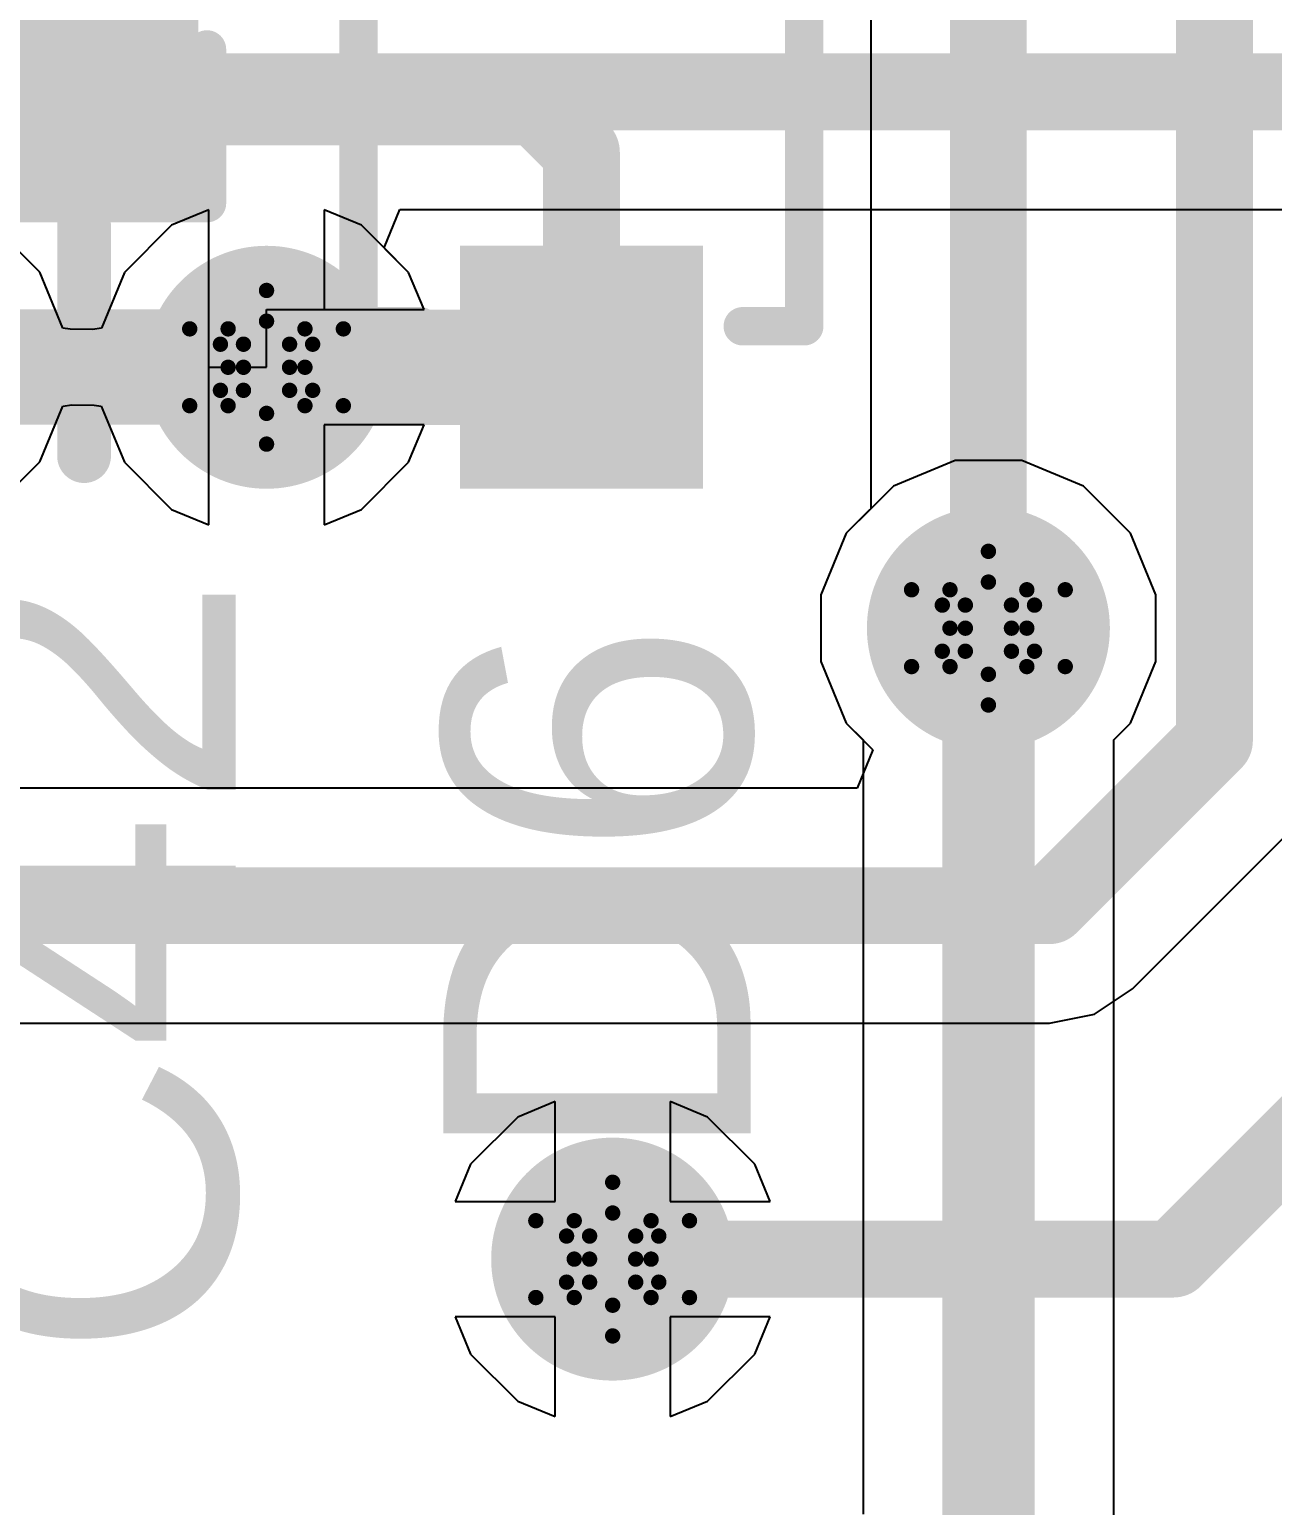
# Model space of a CAD drawing. Header units: inches. Extents: x -18 to 237, y -41 to 211.
# Drawn here: x 20.171 to 24.28, y 39.343 to 44.222 of the extents above; entities that cross this region are included whole.
import ezdxf

# ---------------------------------------------------------------- set-up
doc = ezdxf.new("R2010")
doc.units = ezdxf.units.IN
for name, color, linetype in [('Bottom Layer', 5, 'Continuous'), ('Bottom Solder', 6, 'Continuous'), ('Drill Drawing', 1, 'Continuous'), ('Top Layer', 1, 'Continuous'), ('Top Overlay', 2, 'Continuous'), ('Top Paste', 8, 'Continuous'), ('Top Solder', 216, 'Continuous'), ('Via Holes', 16, 'Continuous')]:
    doc.layers.add(name, color=color, linetype=linetype)
doc.styles.add('Arial', font='', dxfattribs={"height": 0.2})
doc.styles.get('Arial').set_extended_font_data('Arial')

# ---------------------------------------------------------------- blocks, each defined once
blk = doc.blocks.new('SOD323F_115')
at = {"layer": 'Top Layer'}
for points in [[(-1.34999984, 0.2999994), (-0.75000104, 0.2999994), (-0.75000104, -0.2999994), (-1.34999984, -0.2999994)], [(0.75000104, 0.2999994), (1.34999984, 0.2999994), (1.34999984, -0.2999994), (0.75000104, -0.2999994)]]:
    blk.add_hatch(color=1, dxfattribs=at).paths.add_polyline_path(points)
at = {"layer": 'Top Overlay'}
for points in [[(0.99026472, 0.38452552), (2.11002372, 0.38452552), (2.11002372, 0.7909255199999999), (0.99026472, 0.7909255199999999)], [(1.42228824, -0.4064), (2.10808824, -0.4064), (2.10808824, 0.4571999999999999), (1.42228824, 0.4571999999999999)], [(0.99026472, -0.7838744799999999), (2.11002372, -0.7838744799999999), (2.11002372, -0.3774744799999999), (0.99026472, -0.3774744799999999)]]:
    blk.add_hatch(color=2, dxfattribs=at).paths.add_polyline_path(points)
at = {"layer": 'Top Paste'}
for points in [[(-1.34999984, 0.2999994), (-0.75000104, 0.2999994), (-0.75000104, -0.2999994), (-1.34999984, -0.2999994)], [(0.75000104, 0.2999994), (1.34999984, 0.2999994), (1.34999984, -0.2999994), (0.75000104, -0.2999994)]]:
    blk.add_hatch(color=8, dxfattribs=at).paths.add_polyline_path(points)
at = {"layer": 'Top Solder'}
for points in [[(-1.45159984, 0.4015993999999999), (-0.64840104, 0.4015993999999999), (-0.64840104, -0.4015993999999999), (-1.45159984, -0.4015993999999999)], [(0.64840104, 0.4015993999999999), (1.45159984, 0.4015993999999999), (1.45159984, -0.4015993999999999), (0.64840104, -0.4015993999999999)]]:
    blk.add_hatch(color=216, dxfattribs=at).paths.add_polyline_path(points)
at = {"layer": 'Top Overlay'}
for points in [[(-0.9143999999999999, 0.7366, 0.127, 0.127, 0), (0.9884409999999999, 0.7366, 0.127, 0.127, 0)], [(-0.9143999999999999, 0.7366, 0.127, 0.127, 0), (-0.9143999999999999, 0.5334, 0.127, 0.127, 0)], [(-0.9143999999999999, -0.5334, 0.127, 0.127, 0), (-0.9143999999999999, -0.7366, 0.127, 0.127, 0)], [(-0.9143999999999999, -0.7366, 0.127, 0.127, 0), (0.9884409999999999, -0.7366, 0.127, 0.127, 0)]]:
    blk.add_lwpolyline(points, format="xyseb", dxfattribs=at)
for points in [[(-0.9461499999999999, 0.7366, 0.0635, 0.0635, 1), (-0.88265, 0.7366, 0.0635, 0.0635, 1)], [(-0.9461499999999999, 0.7366, 0.0635, 0.0635, 1), (-0.88265, 0.7366, 0.0635, 0.0635, 1)], [(0.9566909999999998, 0.7366, 0.0635, 0.0635, 1), (1.020191, 0.7366, 0.0635, 0.0635, 1)], [(-0.9461499999999999, 0.5334, 0.0635, 0.0635, 1), (-0.88265, 0.5334, 0.0635, 0.0635, 1)], [(-0.9461499999999999, -0.5334, 0.0635, 0.0635, 1), (-0.88265, -0.5334, 0.0635, 0.0635, 1)], [(-0.9461499999999999, -0.7366, 0.0635, 0.0635, 1), (-0.88265, -0.7366, 0.0635, 0.0635, 1)], [(-0.9461499999999999, -0.7366, 0.0635, 0.0635, 1), (-0.88265, -0.7366, 0.0635, 0.0635, 1)], [(0.9566909999999998, -0.7366, 0.0635, 0.0635, 1), (1.020191, -0.7366, 0.0635, 0.0635, 1)]]:
    blk.add_lwpolyline(points, format="xyseb", close=True, dxfattribs=at)
blk = doc.blocks.new('C___0402_122')
at = {"layer": 'Top Layer'}
for points in [[(-0.6985, -0.3175), (-0.6985, 0.3174999999999999), (-0.2413000000000001, 0.3175), (-0.2412999999999999, -0.3174999999999999)], [(0.2413000000000001, -0.3175), (0.2412999999999999, 0.3174999999999999), (0.6985, 0.3175), (0.6985, -0.3174999999999999)]]:
    blk.add_hatch(color=1, dxfattribs=at).paths.add_polyline_path(points)
at = {"layer": 'Top Paste'}
for points in [[(-0.6985, -0.3175), (-0.6985, 0.3174999999999999), (-0.2413000000000001, 0.3175), (-0.2412999999999999, -0.3174999999999999)], [(0.2413000000000001, -0.3175), (0.2412999999999999, 0.3174999999999999), (0.6985, 0.3175), (0.6985, -0.3174999999999999)]]:
    blk.add_hatch(color=8, dxfattribs=at).paths.add_polyline_path(points)
at = {"layer": 'Top Solder'}
for points in [[(-0.7584998799999999, -0.3774998800000001), (-0.7584998799999999, 0.3774998799999999), (-0.1813001200000001, 0.3774998800000001), (-0.1813001199999999, -0.3774998799999999)], [(0.1813001200000001, -0.3774998800000001), (0.1813001199999999, 0.3774998799999999), (0.7584998799999999, 0.3774998800000001), (0.7584998799999999, -0.3774998799999999)]]:
    blk.add_hatch(color=216, dxfattribs=at).paths.add_polyline_path(points)
at = {"layer": 'Top Overlay'}
for points in [[(-0.2794, 0.4064, 0.127, 0.127, 0), (-0.7874, 0.4064, 0.127, 0.127, 0)], [(-0.7874, -0.4064, 0.127, 0.127, 0), (-0.7874, 0.4064, 0.127, 0.127, 0)], [(0.7874, 0.4064, 0.127, 0.127, 0), (0.2794, 0.4064, 0.127, 0.127, 0)], [(0.7874, -0.4064, 0.127, 0.127, 0), (0.7874, 0.4064, 0.127, 0.127, 0)], [(-0.2794, -0.4064, 0.127, 0.127, 0), (-0.7874, -0.4064, 0.127, 0.127, 0)], [(0.7874, -0.4064, 0.127, 0.127, 0), (0.2794, -0.4064, 0.127, 0.127, 0)]]:
    blk.add_lwpolyline(points, format="xyseb", dxfattribs=at)
for points in [[(-0.8191499999999999, 0.4064, 0.0635, 0.0635, 1), (-0.7556499999999999, 0.4064, 0.0635, 0.0635, 1)], [(-0.8191499999999999, 0.4064, 0.0635, 0.0635, 1), (-0.7556499999999999, 0.4064, 0.0635, 0.0635, 1)], [(-0.31115, 0.4064, 0.0635, 0.0635, 1), (-0.24765, 0.4064, 0.0635, 0.0635, 1)], [(0.24765, 0.4064, 0.0635, 0.0635, 1), (0.31115, 0.4064, 0.0635, 0.0635, 1)], [(0.7556499999999999, 0.4064, 0.0635, 0.0635, 1), (0.8191499999999999, 0.4064, 0.0635, 0.0635, 1)], [(0.7556499999999999, 0.4064, 0.0635, 0.0635, 1), (0.8191499999999999, 0.4064, 0.0635, 0.0635, 1)], [(-0.8191499999999999, -0.4064, 0.0635, 0.0635, 1), (-0.7556499999999999, -0.4064, 0.0635, 0.0635, 1)], [(-0.8191499999999999, -0.4064, 0.0635, 0.0635, 1), (-0.7556499999999999, -0.4064, 0.0635, 0.0635, 1)], [(-0.31115, -0.4064, 0.0635, 0.0635, 1), (-0.24765, -0.4064, 0.0635, 0.0635, 1)], [(0.24765, -0.4064, 0.0635, 0.0635, 1), (0.31115, -0.4064, 0.0635, 0.0635, 1)], [(0.7556499999999999, -0.4064, 0.0635, 0.0635, 1), (0.8191499999999999, -0.4064, 0.0635, 0.0635, 1)], [(0.7556499999999999, -0.4064, 0.0635, 0.0635, 1), (0.8191499999999999, -0.4064, 0.0635, 0.0635, 1)]]:
    blk.add_lwpolyline(points, format="xyseb", close=True, dxfattribs=at)

msp = doc.modelspace()

# ---------------------------------------------------------------- hatches: boundary and pattern name
at = {"layer": 'Bottom Layer'}
h = msp.add_hatch(color=5, dxfattribs=at)
edge = h.paths.add_edge_path()
edge.add_arc((20.95500508, 43.10568468), 0.2999994, 0, 360)
h = msp.add_hatch(color=5, dxfattribs=at)
edge = h.paths.add_edge_path()
edge.add_arc((23.34130206, 42.24319973999999), 0.2999994, 0, 360)
h = msp.add_hatch(color=5, dxfattribs=at)
edge = h.paths.add_edge_path()
edge.add_arc((22.0991811, 40.1574), 0.2999994, 0, 360)
at = {"layer": 'Bottom Solder'}
h = msp.add_hatch(color=6, dxfattribs=at)
edge = h.paths.add_edge_path()
edge.add_arc((20.95500508, 43.10568468), 0.4015993999999999, 0, 360)
h = msp.add_hatch(color=6, dxfattribs=at)
edge = h.paths.add_edge_path()
edge.add_arc((23.34130206, 42.24319973999999), 0.4015993999999999, 0, 360)
h = msp.add_hatch(color=6, dxfattribs=at)
edge = h.paths.add_edge_path()
edge.add_arc((22.0991811, 40.1574), 0.4015993999999999, 0, 360)
at = {"layer": 'Top Layer'}
h = msp.add_hatch(color=1, dxfattribs=at)
edge = h.paths.add_edge_path()
edge.add_arc((20.95500508, 43.10568468), 0.2999994, 0, 360)
h = msp.add_hatch(color=1, dxfattribs=at)
edge = h.paths.add_edge_path()
edge.add_arc((23.34130206, 42.24319973999999), 0.2999994, 0, 360)
h = msp.add_hatch(color=1, dxfattribs=at)
edge = h.paths.add_edge_path()
edge.add_arc((22.0991811, 40.1574), 0.2999994, 0, 360)
at = {"layer": 'Top Solder'}
h = msp.add_hatch(color=216, dxfattribs=at)
edge = h.paths.add_edge_path()
edge.add_arc((20.95500508, 43.10568468), 0.4015993999999999, 0, 360)
h = msp.add_hatch(color=216, dxfattribs=at)
edge = h.paths.add_edge_path()
edge.add_arc((23.34130206, 42.24319973999999), 0.4015993999999999, 0, 360)
h = msp.add_hatch(color=216, dxfattribs=at)
edge = h.paths.add_edge_path()
edge.add_arc((22.0991811, 40.1574), 0.4015993999999999, 0, 360)
at = {"layer": 'Via Holes'}
h = msp.add_hatch(color=7, dxfattribs=at)
edge = h.paths.add_edge_path()
edge.add_arc((20.95500508, 43.10568468), 0.1499997, 0, 360)
h = msp.add_hatch(color=7, dxfattribs=at)
edge = h.paths.add_edge_path()
edge.add_arc((23.34130206, 42.24319973999999), 0.1499997, 0, 360)
h = msp.add_hatch(color=7, dxfattribs=at)
edge = h.paths.add_edge_path()
edge.add_arc((22.0991811, 40.1574), 0.1499997, 0, 360)

# ---------------------------------------------------------------- linework, layer by layer
at = {"layer": 'Bottom Layer'}
for p, q in [((21.34339902, 43.5007639), (21.39600496, 43.6277639)), ((21.39600496, 43.6277639), (24.37746458, 43.6277639)), ((21.42466378, 43.41949913999999), (21.34339902, 43.5007639)), ((21.47574318, 43.29618468), (21.42466378, 43.41949913999999)), ((20.95500508, 43.10568468), (20.95500508, 43.29618468)), ((20.95500508, 43.29618468), (21.47574318, 43.29618468)), ((20.76450508, 42.58494657999999), (20.76450508, 43.10568468)), ((20.76450508, 43.10568468), (20.95500508, 43.10568468)), ((20.20546378, 42.79298528), (20.28167394, 42.97697272)), ((20.28167394, 42.97697272), (20.31117858, 42.9815498)), ((20.31117858, 42.9815498), (20.38499098, 42.98088178)), ((20.38499098, 42.98088178), (20.40867394, 42.97697272)), ((20.40867394, 42.97697272), (20.48534638, 42.79187022)), ((21.47574318, 42.91518468), (21.14550508, 42.91518468)), ((21.14550508, 42.91518468), (21.14550508, 42.58494657999999)), ((21.42466378, 42.79187022), (21.47574318, 42.91518468)), ((20.04961954, 42.63714104), (20.20546378, 42.79298528)), ((20.48534638, 42.79187022), (20.64119062, 42.63602597999999)), ((21.26881954, 42.63602597999999), (21.42466378, 42.79187022)), ((23.23110416, 42.79719914), (23.0274876, 42.71285844)), ((23.45149996, 42.79719914), (23.23110416, 42.79719914)), ((23.65511652, 42.71285844), (23.45149996, 42.79719914)), ((23.0274876, 42.71285844), (22.87164336, 42.5570142)), ((23.81096076, 42.5570142), (23.65511652, 42.71285844)), ((20.64119062, 42.63602597999999), (20.76450508, 42.58494657999999)), ((21.14550508, 42.58494657999999), (21.26881954, 42.63602597999999)), ((22.87164336, 42.5570142), (22.78730266, 42.35339764)), ((23.89530146, 42.35339764), (23.81096076, 42.5570142)), ((22.78730266, 42.35339764), (22.78730266, 42.13300184)), ((23.89530146, 42.13300184), (23.89530146, 42.35339764)), ((22.78730266, 42.13300184), (22.87164336, 41.92938528)), ((23.81096076, 41.92938528), (23.89530146, 42.13300184)), ((22.87164336, 41.92938528), (22.92693916, 41.87408947999999)), ((23.75566496, 41.87408947999999), (23.81096076, 41.92938528)), ((22.92693916, 41.87408947999999), (22.92693916, 39.31473214)), ((23.75566496, 39.14309672), (23.75566496, 41.87408947999999)), ((21.9086811, 40.6781381), (21.78536664, 40.6270587)), ((21.9086811, 40.3479), (21.9086811, 40.6781381)), ((22.41299556, 40.6270587), (22.2896811, 40.6781381)), ((22.2896811, 40.6781381), (22.2896811, 40.3479)), ((21.78536664, 40.6270587), (21.6295224, 40.47121446)), ((22.5688398, 40.47121446), (22.41299556, 40.6270587)), ((21.6295224, 40.47121446), (21.578443, 40.3479)), ((22.6199192, 40.3479), (22.5688398, 40.47121446)), ((21.578443, 40.3479), (21.9086811, 40.3479)), ((22.2896811, 40.3479), (22.6199192, 40.3479)), ((21.9086811, 39.9669), (21.578443, 39.9669)), ((21.578443, 39.9669), (21.6295224, 39.84358553999999)), ((21.9086811, 39.6366619), (21.9086811, 39.9669)), ((22.6199192, 39.9669), (22.2896811, 39.9669)), ((22.2896811, 39.9669), (22.2896811, 39.6366619)), ((22.5688398, 39.84358553999999), (22.6199192, 39.9669)), ((21.6295224, 39.84358553999999), (21.78536664, 39.6877413)), ((22.41299556, 39.6877413), (22.5688398, 39.84358553999999)), ((21.78536664, 39.6877413), (21.9086811, 39.6366619)), ((22.2896811, 39.6366619), (22.41299556, 39.6877413))]:
    msp.add_line(p, q, dxfattribs=at)
for points in [[(13.15333412, 44.01622896, 0.254, 0.254, 0), (24.53837104, 44.01622896, 0.254, 0.254, 0)], [(23.34130206, 39.14309672, 0.3048, 0.3048, 0), (23.34130206, 42.24319973999999, 0.3048, 0.3048, 0)]]:
    msp.add_lwpolyline(points, format="xyseb", dxfattribs=at)
msp.add_lwpolyline([(23.26510206, 42.24319973999999, 0.1524, 0.1524, 1), (23.41750206, 42.24319973999999, 0.1524, 0.1524, 1)], format="xyseb", close=True, dxfattribs=at)
at = {"layer": 'Drill Drawing'}
for points in [[(20.82800508, 43.23268468, 0.0508, 0.0508, 0), (20.95500508, 43.35968468, 0.0508, 0.0508, 0)], [(20.95500508, 43.35968468, 0.0508, 0.0508, 0), (21.08200508, 43.23268468, 0.0508, 0.0508, 0)], [(20.87880508, 43.18188468, 0.0508, 0.0508, 0), (20.95500508, 43.25808468, 0.0508, 0.0508, 0)], [(20.95500508, 43.25808468, 0.0508, 0.0508, 0), (21.03120508, 43.18188468, 0.0508, 0.0508, 0)], [(20.70100508, 43.23268468, 0.0508, 0.0508, 0), (20.82800508, 43.10568468, 0.0508, 0.0508, 0)], [(20.70100508, 43.23268468, 0.0508, 0.0508, 0), (20.82800508, 43.23268468, 0.0508, 0.0508, 0)], [(21.08200508, 43.23268468, 0.0508, 0.0508, 0), (21.20900508, 43.23268468, 0.0508, 0.0508, 0)], [(21.08200508, 43.10568468, 0.0508, 0.0508, 0), (21.20900508, 43.23268468, 0.0508, 0.0508, 0)], [(20.80260508, 43.18188468, 0.0508, 0.0508, 0), (20.87880508, 43.10568468, 0.0508, 0.0508, 0)], [(20.80260508, 43.18188468, 0.0508, 0.0508, 0), (20.87880508, 43.18188468, 0.0508, 0.0508, 0)], [(21.03120508, 43.18188468, 0.0508, 0.0508, 0), (21.10740508, 43.18188468, 0.0508, 0.0508, 0)], [(21.03120508, 43.10568468, 0.0508, 0.0508, 0), (21.10740508, 43.18188468, 0.0508, 0.0508, 0)], [(20.70100508, 42.97868467999999, 0.0508, 0.0508, 0), (20.82800508, 43.10568468, 0.0508, 0.0508, 0)], [(20.80260508, 43.02948468, 0.0508, 0.0508, 0), (20.87880508, 43.10568468, 0.0508, 0.0508, 0)], [(21.03120508, 43.10568468, 0.0508, 0.0508, 0), (21.10740508, 43.02948468, 0.0508, 0.0508, 0)], [(21.08200508, 43.10568468, 0.0508, 0.0508, 0), (21.20900508, 42.97868467999999, 0.0508, 0.0508, 0)], [(20.80260508, 43.02948468, 0.0508, 0.0508, 0), (20.87880508, 43.02948468, 0.0508, 0.0508, 0)], [(20.87880508, 43.02948468, 0.0508, 0.0508, 0), (20.95500508, 42.95328468, 0.0508, 0.0508, 0)], [(20.95500508, 42.95328468, 0.0508, 0.0508, 0), (21.03120508, 43.02948468, 0.0508, 0.0508, 0)], [(21.03120508, 43.02948468, 0.0508, 0.0508, 0), (21.10740508, 43.02948468, 0.0508, 0.0508, 0)], [(20.70100508, 42.97868467999999, 0.0508, 0.0508, 0), (20.82800508, 42.97868467999999, 0.0508, 0.0508, 0)], [(20.82800508, 42.97868467999999, 0.0508, 0.0508, 0), (20.95500508, 42.85168468, 0.0508, 0.0508, 0)], [(20.95500508, 42.85168468, 0.0508, 0.0508, 0), (21.08200508, 42.97868467999999, 0.0508, 0.0508, 0)], [(21.08200508, 42.97868467999999, 0.0508, 0.0508, 0), (21.20900508, 42.97868467999999, 0.0508, 0.0508, 0)], [(23.21430206, 42.37019974, 0.0508, 0.0508, 0), (23.34130206, 42.49719974, 0.0508, 0.0508, 0)], [(23.34130206, 42.49719974, 0.0508, 0.0508, 0), (23.46830206, 42.37019974, 0.0508, 0.0508, 0)], [(23.26510206, 42.31939974, 0.0508, 0.0508, 0), (23.34130206, 42.39559973999999, 0.0508, 0.0508, 0)], [(23.34130206, 42.39559973999999, 0.0508, 0.0508, 0), (23.41750206, 42.31939974, 0.0508, 0.0508, 0)], [(23.08730206, 42.37019974, 0.0508, 0.0508, 0), (23.21430206, 42.24319973999999, 0.0508, 0.0508, 0)], [(23.08730206, 42.37019974, 0.0508, 0.0508, 0), (23.21430206, 42.37019974, 0.0508, 0.0508, 0)], [(23.46830206, 42.37019974, 0.0508, 0.0508, 0), (23.59530206, 42.37019974, 0.0508, 0.0508, 0)], [(23.46830206, 42.24319973999999, 0.0508, 0.0508, 0), (23.59530206, 42.37019974, 0.0508, 0.0508, 0)], [(23.18890206, 42.31939974, 0.0508, 0.0508, 0), (23.26510206, 42.24319973999999, 0.0508, 0.0508, 0)], [(23.18890206, 42.31939974, 0.0508, 0.0508, 0), (23.26510206, 42.31939974, 0.0508, 0.0508, 0)], [(23.41750206, 42.31939974, 0.0508, 0.0508, 0), (23.49370206, 42.31939974, 0.0508, 0.0508, 0)], [(23.41750206, 42.24319973999999, 0.0508, 0.0508, 0), (23.49370206, 42.31939974, 0.0508, 0.0508, 0)], [(23.08730206, 42.11619974, 0.0508, 0.0508, 0), (23.21430206, 42.24319973999999, 0.0508, 0.0508, 0)], [(23.18890206, 42.16699974, 0.0508, 0.0508, 0), (23.26510206, 42.24319973999999, 0.0508, 0.0508, 0)], [(23.41750206, 42.24319973999999, 0.0508, 0.0508, 0), (23.49370206, 42.16699974, 0.0508, 0.0508, 0)], [(23.46830206, 42.24319973999999, 0.0508, 0.0508, 0), (23.59530206, 42.11619974, 0.0508, 0.0508, 0)], [(23.18890206, 42.16699974, 0.0508, 0.0508, 0), (23.26510206, 42.16699974, 0.0508, 0.0508, 0)], [(23.26510206, 42.16699974, 0.0508, 0.0508, 0), (23.34130206, 42.09079973999999, 0.0508, 0.0508, 0)], [(23.34130206, 42.09079973999999, 0.0508, 0.0508, 0), (23.41750206, 42.16699974, 0.0508, 0.0508, 0)], [(23.41750206, 42.16699974, 0.0508, 0.0508, 0), (23.49370206, 42.16699974, 0.0508, 0.0508, 0)], [(23.08730206, 42.11619974, 0.0508, 0.0508, 0), (23.21430206, 42.11619974, 0.0508, 0.0508, 0)], [(23.21430206, 42.11619974, 0.0508, 0.0508, 0), (23.34130206, 41.98919974, 0.0508, 0.0508, 0)], [(23.34130206, 41.98919974, 0.0508, 0.0508, 0), (23.46830206, 42.11619974, 0.0508, 0.0508, 0)], [(23.46830206, 42.11619974, 0.0508, 0.0508, 0), (23.59530206, 42.11619974, 0.0508, 0.0508, 0)], [(21.9721811, 40.2844, 0.0508, 0.0508, 0), (22.0991811, 40.4114, 0.0508, 0.0508, 0)], [(22.0991811, 40.4114, 0.0508, 0.0508, 0), (22.2261811, 40.2844, 0.0508, 0.0508, 0)], [(21.8451811, 40.2844, 0.0508, 0.0508, 0), (21.9721811, 40.1574, 0.0508, 0.0508, 0)], [(21.8451811, 40.2844, 0.0508, 0.0508, 0), (21.9721811, 40.2844, 0.0508, 0.0508, 0)], [(22.0229811, 40.2336, 0.0508, 0.0508, 0), (22.0991811, 40.3098, 0.0508, 0.0508, 0)], [(22.0991811, 40.3098, 0.0508, 0.0508, 0), (22.1753811, 40.2336, 0.0508, 0.0508, 0)], [(22.2261811, 40.2844, 0.0508, 0.0508, 0), (22.3531811, 40.2844, 0.0508, 0.0508, 0)], [(22.2261811, 40.1574, 0.0508, 0.0508, 0), (22.3531811, 40.2844, 0.0508, 0.0508, 0)], [(21.9467811, 40.2336, 0.0508, 0.0508, 0), (22.0229811, 40.1574, 0.0508, 0.0508, 0)], [(21.9467811, 40.2336, 0.0508, 0.0508, 0), (22.0229811, 40.2336, 0.0508, 0.0508, 0)], [(22.1753811, 40.2336, 0.0508, 0.0508, 0), (22.2515811, 40.2336, 0.0508, 0.0508, 0)], [(22.1753811, 40.1574, 0.0508, 0.0508, 0), (22.2515811, 40.2336, 0.0508, 0.0508, 0)], [(21.8451811, 40.0304, 0.0508, 0.0508, 0), (21.9721811, 40.1574, 0.0508, 0.0508, 0)], [(21.9467811, 40.0812, 0.0508, 0.0508, 0), (22.0229811, 40.1574, 0.0508, 0.0508, 0)], [(22.1753811, 40.1574, 0.0508, 0.0508, 0), (22.2515811, 40.0812, 0.0508, 0.0508, 0)], [(22.2261811, 40.1574, 0.0508, 0.0508, 0), (22.3531811, 40.0304, 0.0508, 0.0508, 0)], [(21.9467811, 40.0812, 0.0508, 0.0508, 0), (22.0229811, 40.0812, 0.0508, 0.0508, 0)], [(22.0229811, 40.0812, 0.0508, 0.0508, 0), (22.0991811, 40.005, 0.0508, 0.0508, 0)], [(22.0991811, 40.005, 0.0508, 0.0508, 0), (22.1753811, 40.0812, 0.0508, 0.0508, 0)], [(22.1753811, 40.0812, 0.0508, 0.0508, 0), (22.2515811, 40.0812, 0.0508, 0.0508, 0)], [(21.8451811, 40.0304, 0.0508, 0.0508, 0), (21.9721811, 40.0304, 0.0508, 0.0508, 0)], [(21.9721811, 40.0304, 0.0508, 0.0508, 0), (22.0991811, 39.9034, 0.0508, 0.0508, 0)], [(22.0991811, 39.9034, 0.0508, 0.0508, 0), (22.2261811, 40.0304, 0.0508, 0.0508, 0)], [(22.2261811, 40.0304, 0.0508, 0.0508, 0), (22.3531811, 40.0304, 0.0508, 0.0508, 0)]]:
    msp.add_lwpolyline(points, format="xyseb", dxfattribs=at)
for points in [[(20.94230508, 43.35968468, 0.0254, 0.0254, 1), (20.96770508, 43.35968468, 0.0254, 0.0254, 1)], [(20.94230508, 43.35968468, 0.0254, 0.0254, 1), (20.96770508, 43.35968468, 0.0254, 0.0254, 1)], [(20.94230508, 43.25808468, 0.0254, 0.0254, 1), (20.96770508, 43.25808468, 0.0254, 0.0254, 1)], [(20.94230508, 43.25808468, 0.0254, 0.0254, 1), (20.96770508, 43.25808468, 0.0254, 0.0254, 1)], [(20.68830508, 43.23268468, 0.0254, 0.0254, 1), (20.71370508, 43.23268468, 0.0254, 0.0254, 1)], [(20.68830508, 43.23268468, 0.0254, 0.0254, 1), (20.71370508, 43.23268468, 0.0254, 0.0254, 1)], [(20.81530508, 43.23268468, 0.0254, 0.0254, 1), (20.84070508, 43.23268468, 0.0254, 0.0254, 1)], [(20.81530508, 43.23268468, 0.0254, 0.0254, 1), (20.84070508, 43.23268468, 0.0254, 0.0254, 1)], [(21.06930508, 43.23268468, 0.0254, 0.0254, 1), (21.09470508, 43.23268468, 0.0254, 0.0254, 1)], [(21.06930508, 43.23268468, 0.0254, 0.0254, 1), (21.09470508, 43.23268468, 0.0254, 0.0254, 1)], [(21.19630508, 43.23268468, 0.0254, 0.0254, 1), (21.22170508, 43.23268468, 0.0254, 0.0254, 1)], [(21.19630508, 43.23268468, 0.0254, 0.0254, 1), (21.22170508, 43.23268468, 0.0254, 0.0254, 1)], [(20.78990508, 43.18188468, 0.0254, 0.0254, 1), (20.81530508, 43.18188468, 0.0254, 0.0254, 1)], [(20.78990508, 43.18188468, 0.0254, 0.0254, 1), (20.81530508, 43.18188468, 0.0254, 0.0254, 1)], [(20.86610508, 43.18188468, 0.0254, 0.0254, 1), (20.89150508, 43.18188468, 0.0254, 0.0254, 1)], [(20.86610508, 43.18188468, 0.0254, 0.0254, 1), (20.89150508, 43.18188468, 0.0254, 0.0254, 1)], [(21.01850508, 43.18188468, 0.0254, 0.0254, 1), (21.04390508, 43.18188468, 0.0254, 0.0254, 1)], [(21.01850508, 43.18188468, 0.0254, 0.0254, 1), (21.04390508, 43.18188468, 0.0254, 0.0254, 1)], [(21.09470508, 43.18188468, 0.0254, 0.0254, 1), (21.12010508, 43.18188468, 0.0254, 0.0254, 1)], [(21.09470508, 43.18188468, 0.0254, 0.0254, 1), (21.12010508, 43.18188468, 0.0254, 0.0254, 1)], [(20.81530508, 43.10568468, 0.0254, 0.0254, 1), (20.84070508, 43.10568468, 0.0254, 0.0254, 1)], [(20.81530508, 43.10568468, 0.0254, 0.0254, 1), (20.84070508, 43.10568468, 0.0254, 0.0254, 1)], [(20.86610508, 43.10568468, 0.0254, 0.0254, 1), (20.89150508, 43.10568468, 0.0254, 0.0254, 1)], [(20.86610508, 43.10568468, 0.0254, 0.0254, 1), (20.89150508, 43.10568468, 0.0254, 0.0254, 1)], [(21.01850508, 43.10568468, 0.0254, 0.0254, 1), (21.04390508, 43.10568468, 0.0254, 0.0254, 1)], [(21.01850508, 43.10568468, 0.0254, 0.0254, 1), (21.04390508, 43.10568468, 0.0254, 0.0254, 1)], [(21.06930508, 43.10568468, 0.0254, 0.0254, 1), (21.09470508, 43.10568468, 0.0254, 0.0254, 1)], [(21.06930508, 43.10568468, 0.0254, 0.0254, 1), (21.09470508, 43.10568468, 0.0254, 0.0254, 1)], [(20.78990508, 43.02948468, 0.0254, 0.0254, 1), (20.81530508, 43.02948468, 0.0254, 0.0254, 1)], [(20.78990508, 43.02948468, 0.0254, 0.0254, 1), (20.81530508, 43.02948468, 0.0254, 0.0254, 1)], [(20.86610508, 43.02948468, 0.0254, 0.0254, 1), (20.89150508, 43.02948468, 0.0254, 0.0254, 1)], [(20.86610508, 43.02948468, 0.0254, 0.0254, 1), (20.89150508, 43.02948468, 0.0254, 0.0254, 1)], [(21.01850508, 43.02948468, 0.0254, 0.0254, 1), (21.04390508, 43.02948468, 0.0254, 0.0254, 1)], [(21.01850508, 43.02948468, 0.0254, 0.0254, 1), (21.04390508, 43.02948468, 0.0254, 0.0254, 1)], [(21.09470508, 43.02948468, 0.0254, 0.0254, 1), (21.12010508, 43.02948468, 0.0254, 0.0254, 1)], [(21.09470508, 43.02948468, 0.0254, 0.0254, 1), (21.12010508, 43.02948468, 0.0254, 0.0254, 1)], [(20.68830508, 42.97868467999999, 0.0254, 0.0254, 1), (20.71370508, 42.97868467999999, 0.0254, 0.0254, 1)], [(20.68830508, 42.97868467999999, 0.0254, 0.0254, 1), (20.71370508, 42.97868467999999, 0.0254, 0.0254, 1)], [(20.81530508, 42.97868467999999, 0.0254, 0.0254, 1), (20.84070508, 42.97868467999999, 0.0254, 0.0254, 1)], [(20.81530508, 42.97868467999999, 0.0254, 0.0254, 1), (20.84070508, 42.97868467999999, 0.0254, 0.0254, 1)], [(21.06930508, 42.97868467999999, 0.0254, 0.0254, 1), (21.09470508, 42.97868467999999, 0.0254, 0.0254, 1)], [(21.06930508, 42.97868467999999, 0.0254, 0.0254, 1), (21.09470508, 42.97868467999999, 0.0254, 0.0254, 1)], [(21.19630508, 42.97868467999999, 0.0254, 0.0254, 1), (21.22170508, 42.97868467999999, 0.0254, 0.0254, 1)], [(21.19630508, 42.97868467999999, 0.0254, 0.0254, 1), (21.22170508, 42.97868467999999, 0.0254, 0.0254, 1)], [(20.94230508, 42.95328468, 0.0254, 0.0254, 1), (20.96770508, 42.95328468, 0.0254, 0.0254, 1)], [(20.94230508, 42.95328468, 0.0254, 0.0254, 1), (20.96770508, 42.95328468, 0.0254, 0.0254, 1)], [(20.94230508, 42.85168468, 0.0254, 0.0254, 1), (20.96770508, 42.85168468, 0.0254, 0.0254, 1)], [(20.94230508, 42.85168468, 0.0254, 0.0254, 1), (20.96770508, 42.85168468, 0.0254, 0.0254, 1)], [(23.32860206, 42.49719974, 0.0254, 0.0254, 1), (23.35400206, 42.49719974, 0.0254, 0.0254, 1)], [(23.32860206, 42.49719974, 0.0254, 0.0254, 1), (23.35400206, 42.49719974, 0.0254, 0.0254, 1)], [(23.32860206, 42.39559973999999, 0.0254, 0.0254, 1), (23.35400206, 42.39559973999999, 0.0254, 0.0254, 1)], [(23.32860206, 42.39559973999999, 0.0254, 0.0254, 1), (23.35400206, 42.39559973999999, 0.0254, 0.0254, 1)], [(23.07460206, 42.37019974, 0.0254, 0.0254, 1), (23.10000206, 42.37019974, 0.0254, 0.0254, 1)], [(23.07460206, 42.37019974, 0.0254, 0.0254, 1), (23.10000206, 42.37019974, 0.0254, 0.0254, 1)], [(23.20160206, 42.37019974, 0.0254, 0.0254, 1), (23.22700206, 42.37019974, 0.0254, 0.0254, 1)], [(23.20160206, 42.37019974, 0.0254, 0.0254, 1), (23.22700206, 42.37019974, 0.0254, 0.0254, 1)], [(23.45560206, 42.37019974, 0.0254, 0.0254, 1), (23.48100206, 42.37019974, 0.0254, 0.0254, 1)], [(23.45560206, 42.37019974, 0.0254, 0.0254, 1), (23.48100206, 42.37019974, 0.0254, 0.0254, 1)], [(23.58260206, 42.37019974, 0.0254, 0.0254, 1), (23.60800206, 42.37019974, 0.0254, 0.0254, 1)], [(23.58260206, 42.37019974, 0.0254, 0.0254, 1), (23.60800206, 42.37019974, 0.0254, 0.0254, 1)], [(23.17620206, 42.31939974, 0.0254, 0.0254, 1), (23.20160206, 42.31939974, 0.0254, 0.0254, 1)], [(23.17620206, 42.31939974, 0.0254, 0.0254, 1), (23.20160206, 42.31939974, 0.0254, 0.0254, 1)], [(23.25240206, 42.31939974, 0.0254, 0.0254, 1), (23.27780206, 42.31939974, 0.0254, 0.0254, 1)], [(23.25240206, 42.31939974, 0.0254, 0.0254, 1), (23.27780206, 42.31939974, 0.0254, 0.0254, 1)], [(23.40480206, 42.31939974, 0.0254, 0.0254, 1), (23.43020206, 42.31939974, 0.0254, 0.0254, 1)], [(23.40480206, 42.31939974, 0.0254, 0.0254, 1), (23.43020206, 42.31939974, 0.0254, 0.0254, 1)], [(23.48100206, 42.31939974, 0.0254, 0.0254, 1), (23.50640206, 42.31939974, 0.0254, 0.0254, 1)], [(23.48100206, 42.31939974, 0.0254, 0.0254, 1), (23.50640206, 42.31939974, 0.0254, 0.0254, 1)], [(23.20160206, 42.24319973999999, 0.0254, 0.0254, 1), (23.22700206, 42.24319973999999, 0.0254, 0.0254, 1)], [(23.20160206, 42.24319973999999, 0.0254, 0.0254, 1), (23.22700206, 42.24319973999999, 0.0254, 0.0254, 1)], [(23.25240206, 42.24319973999999, 0.0254, 0.0254, 1), (23.27780206, 42.24319973999999, 0.0254, 0.0254, 1)], [(23.25240206, 42.24319973999999, 0.0254, 0.0254, 1), (23.27780206, 42.24319973999999, 0.0254, 0.0254, 1)], [(23.40480206, 42.24319973999999, 0.0254, 0.0254, 1), (23.43020206, 42.24319973999999, 0.0254, 0.0254, 1)], [(23.40480206, 42.24319973999999, 0.0254, 0.0254, 1), (23.43020206, 42.24319973999999, 0.0254, 0.0254, 1)], [(23.45560206, 42.24319973999999, 0.0254, 0.0254, 1), (23.48100206, 42.24319973999999, 0.0254, 0.0254, 1)], [(23.45560206, 42.24319973999999, 0.0254, 0.0254, 1), (23.48100206, 42.24319973999999, 0.0254, 0.0254, 1)], [(23.17620206, 42.16699974, 0.0254, 0.0254, 1), (23.20160206, 42.16699974, 0.0254, 0.0254, 1)], [(23.17620206, 42.16699974, 0.0254, 0.0254, 1), (23.20160206, 42.16699974, 0.0254, 0.0254, 1)], [(23.25240206, 42.16699974, 0.0254, 0.0254, 1), (23.27780206, 42.16699974, 0.0254, 0.0254, 1)], [(23.25240206, 42.16699974, 0.0254, 0.0254, 1), (23.27780206, 42.16699974, 0.0254, 0.0254, 1)], [(23.40480206, 42.16699974, 0.0254, 0.0254, 1), (23.43020206, 42.16699974, 0.0254, 0.0254, 1)], [(23.40480206, 42.16699974, 0.0254, 0.0254, 1), (23.43020206, 42.16699974, 0.0254, 0.0254, 1)], [(23.48100206, 42.16699974, 0.0254, 0.0254, 1), (23.50640206, 42.16699974, 0.0254, 0.0254, 1)], [(23.48100206, 42.16699974, 0.0254, 0.0254, 1), (23.50640206, 42.16699974, 0.0254, 0.0254, 1)], [(23.07460206, 42.11619974, 0.0254, 0.0254, 1), (23.10000206, 42.11619974, 0.0254, 0.0254, 1)], [(23.07460206, 42.11619974, 0.0254, 0.0254, 1), (23.10000206, 42.11619974, 0.0254, 0.0254, 1)], [(23.20160206, 42.11619974, 0.0254, 0.0254, 1), (23.22700206, 42.11619974, 0.0254, 0.0254, 1)], [(23.20160206, 42.11619974, 0.0254, 0.0254, 1), (23.22700206, 42.11619974, 0.0254, 0.0254, 1)], [(23.32860206, 42.09079973999999, 0.0254, 0.0254, 1), (23.35400206, 42.09079973999999, 0.0254, 0.0254, 1)], [(23.32860206, 42.09079973999999, 0.0254, 0.0254, 1), (23.35400206, 42.09079973999999, 0.0254, 0.0254, 1)], [(23.45560206, 42.11619974, 0.0254, 0.0254, 1), (23.48100206, 42.11619974, 0.0254, 0.0254, 1)], [(23.45560206, 42.11619974, 0.0254, 0.0254, 1), (23.48100206, 42.11619974, 0.0254, 0.0254, 1)], [(23.58260206, 42.11619974, 0.0254, 0.0254, 1), (23.60800206, 42.11619974, 0.0254, 0.0254, 1)], [(23.58260206, 42.11619974, 0.0254, 0.0254, 1), (23.60800206, 42.11619974, 0.0254, 0.0254, 1)], [(23.32860206, 41.98919974, 0.0254, 0.0254, 1), (23.35400206, 41.98919974, 0.0254, 0.0254, 1)], [(23.32860206, 41.98919974, 0.0254, 0.0254, 1), (23.35400206, 41.98919974, 0.0254, 0.0254, 1)], [(22.0864811, 40.4114, 0.0254, 0.0254, 1), (22.1118811, 40.4114, 0.0254, 0.0254, 1)], [(22.0864811, 40.4114, 0.0254, 0.0254, 1), (22.1118811, 40.4114, 0.0254, 0.0254, 1)], [(21.8324811, 40.2844, 0.0254, 0.0254, 1), (21.8578811, 40.2844, 0.0254, 0.0254, 1)], [(21.8324811, 40.2844, 0.0254, 0.0254, 1), (21.8578811, 40.2844, 0.0254, 0.0254, 1)], [(21.9594811, 40.2844, 0.0254, 0.0254, 1), (21.9848811, 40.2844, 0.0254, 0.0254, 1)], [(21.9594811, 40.2844, 0.0254, 0.0254, 1), (21.9848811, 40.2844, 0.0254, 0.0254, 1)], [(22.0864811, 40.3098, 0.0254, 0.0254, 1), (22.1118811, 40.3098, 0.0254, 0.0254, 1)], [(22.0864811, 40.3098, 0.0254, 0.0254, 1), (22.1118811, 40.3098, 0.0254, 0.0254, 1)], [(22.2134811, 40.2844, 0.0254, 0.0254, 1), (22.2388811, 40.2844, 0.0254, 0.0254, 1)], [(22.2134811, 40.2844, 0.0254, 0.0254, 1), (22.2388811, 40.2844, 0.0254, 0.0254, 1)], [(22.3404811, 40.2844, 0.0254, 0.0254, 1), (22.3658811, 40.2844, 0.0254, 0.0254, 1)], [(22.3404811, 40.2844, 0.0254, 0.0254, 1), (22.3658811, 40.2844, 0.0254, 0.0254, 1)], [(21.9340811, 40.2336, 0.0254, 0.0254, 1), (21.9594811, 40.2336, 0.0254, 0.0254, 1)], [(21.9340811, 40.2336, 0.0254, 0.0254, 1), (21.9594811, 40.2336, 0.0254, 0.0254, 1)], [(22.0102811, 40.2336, 0.0254, 0.0254, 1), (22.0356811, 40.2336, 0.0254, 0.0254, 1)], [(22.0102811, 40.2336, 0.0254, 0.0254, 1), (22.0356811, 40.2336, 0.0254, 0.0254, 1)], [(22.1626811, 40.2336, 0.0254, 0.0254, 1), (22.1880811, 40.2336, 0.0254, 0.0254, 1)], [(22.1626811, 40.2336, 0.0254, 0.0254, 1), (22.1880811, 40.2336, 0.0254, 0.0254, 1)], [(22.2388811, 40.2336, 0.0254, 0.0254, 1), (22.2642811, 40.2336, 0.0254, 0.0254, 1)], [(22.2388811, 40.2336, 0.0254, 0.0254, 1), (22.2642811, 40.2336, 0.0254, 0.0254, 1)], [(21.9594811, 40.1574, 0.0254, 0.0254, 1), (21.9848811, 40.1574, 0.0254, 0.0254, 1)], [(21.9594811, 40.1574, 0.0254, 0.0254, 1), (21.9848811, 40.1574, 0.0254, 0.0254, 1)], [(22.0102811, 40.1574, 0.0254, 0.0254, 1), (22.0356811, 40.1574, 0.0254, 0.0254, 1)], [(22.0102811, 40.1574, 0.0254, 0.0254, 1), (22.0356811, 40.1574, 0.0254, 0.0254, 1)], [(22.1626811, 40.1574, 0.0254, 0.0254, 1), (22.1880811, 40.1574, 0.0254, 0.0254, 1)], [(22.1626811, 40.1574, 0.0254, 0.0254, 1), (22.1880811, 40.1574, 0.0254, 0.0254, 1)], [(22.2134811, 40.1574, 0.0254, 0.0254, 1), (22.2388811, 40.1574, 0.0254, 0.0254, 1)], [(22.2134811, 40.1574, 0.0254, 0.0254, 1), (22.2388811, 40.1574, 0.0254, 0.0254, 1)], [(21.9340811, 40.0812, 0.0254, 0.0254, 1), (21.9594811, 40.0812, 0.0254, 0.0254, 1)], [(21.9340811, 40.0812, 0.0254, 0.0254, 1), (21.9594811, 40.0812, 0.0254, 0.0254, 1)], [(22.0102811, 40.0812, 0.0254, 0.0254, 1), (22.0356811, 40.0812, 0.0254, 0.0254, 1)], [(22.0102811, 40.0812, 0.0254, 0.0254, 1), (22.0356811, 40.0812, 0.0254, 0.0254, 1)], [(22.1626811, 40.0812, 0.0254, 0.0254, 1), (22.1880811, 40.0812, 0.0254, 0.0254, 1)], [(22.1626811, 40.0812, 0.0254, 0.0254, 1), (22.1880811, 40.0812, 0.0254, 0.0254, 1)], [(22.2388811, 40.0812, 0.0254, 0.0254, 1), (22.2642811, 40.0812, 0.0254, 0.0254, 1)], [(22.2388811, 40.0812, 0.0254, 0.0254, 1), (22.2642811, 40.0812, 0.0254, 0.0254, 1)], [(21.8324811, 40.0304, 0.0254, 0.0254, 1), (21.8578811, 40.0304, 0.0254, 0.0254, 1)], [(21.8324811, 40.0304, 0.0254, 0.0254, 1), (21.8578811, 40.0304, 0.0254, 0.0254, 1)], [(21.9594811, 40.0304, 0.0254, 0.0254, 1), (21.9848811, 40.0304, 0.0254, 0.0254, 1)], [(21.9594811, 40.0304, 0.0254, 0.0254, 1), (21.9848811, 40.0304, 0.0254, 0.0254, 1)], [(22.0864811, 40.005, 0.0254, 0.0254, 1), (22.1118811, 40.005, 0.0254, 0.0254, 1)], [(22.0864811, 40.005, 0.0254, 0.0254, 1), (22.1118811, 40.005, 0.0254, 0.0254, 1)], [(22.2134811, 40.0304, 0.0254, 0.0254, 1), (22.2388811, 40.0304, 0.0254, 0.0254, 1)], [(22.2134811, 40.0304, 0.0254, 0.0254, 1), (22.2388811, 40.0304, 0.0254, 0.0254, 1)], [(22.3404811, 40.0304, 0.0254, 0.0254, 1), (22.3658811, 40.0304, 0.0254, 0.0254, 1)], [(22.3404811, 40.0304, 0.0254, 0.0254, 1), (22.3658811, 40.0304, 0.0254, 0.0254, 1)], [(22.0864811, 39.9034, 0.0254, 0.0254, 1), (22.1118811, 39.9034, 0.0254, 0.0254, 1)], [(22.0864811, 39.9034, 0.0254, 0.0254, 1), (22.1118811, 39.9034, 0.0254, 0.0254, 1)]]:
    msp.add_lwpolyline(points, format="xyseb", close=True, dxfattribs=at)
at = {"layer": 'Top Layer'}
for p, q in [((22.952837, 45.53664248), (22.952837, 42.63820784)), ((20.76450508, 43.62642278), (20.64119062, 43.57534338)), ((20.76450508, 43.10568468), (20.76450508, 43.62642278)), ((21.26881954, 43.57534338), (21.14550508, 43.62642278)), ((21.14550508, 43.62642278), (21.14550508, 43.29618468)), ((20.20546378, 43.4206142), (20.04961954, 43.57645844)), ((20.64119062, 43.57534338), (20.48534638, 43.41949913999999)), ((21.42466378, 43.41949913999999), (21.26881954, 43.57534338)), ((20.28213622, 43.2355117), (20.20546378, 43.4206142)), ((20.48534638, 43.41949913999999), (20.40913622, 43.2355117)), ((21.47574318, 43.29618468), (21.42466378, 43.41949913999999)), ((21.14550508, 43.29618468), (21.47574318, 43.29618468)), ((20.30581918, 43.23160264), (20.28213622, 43.2355117)), ((20.37963158, 43.23093462), (20.30581918, 43.23160264)), ((20.40913622, 43.2355117), (20.37963158, 43.23093462)), ((20.76450508, 42.58494657999999), (20.76450508, 43.10568468)), ((20.20546378, 42.79298528), (20.28167394, 42.97697272)), ((20.28167394, 42.97697272), (20.31117858, 42.9815498)), ((20.31117858, 42.9815498), (20.38499098, 42.98088178)), ((20.38499098, 42.98088178), (20.40867394, 42.97697272)), ((20.40867394, 42.97697272), (20.48534638, 42.79187022)), ((21.47574318, 42.91518468), (21.14550508, 42.91518468)), ((21.14550508, 42.91518468), (21.14550508, 42.58494657999999)), ((21.42466378, 42.79187022), (21.47574318, 42.91518468)), ((20.04961954, 42.63714104), (20.20546378, 42.79298528)), ((20.48534638, 42.79187022), (20.64119062, 42.63602597999999)), ((21.26881954, 42.63602597999999), (21.42466378, 42.79187022)), ((20.64119062, 42.63602597999999), (20.76450508, 42.58494657999999)), ((21.14550508, 42.58494657999999), (21.26881954, 42.63602597999999)), ((22.952837, 42.63820784), (22.87164336, 42.5570142)), ((22.87164336, 42.5570142), (22.78730266, 42.35339764)), ((22.78730266, 42.35339764), (22.78730266, 42.13300184)), ((22.78730266, 42.13300184), (22.87164336, 41.92938528)), ((22.87164336, 41.92938528), (22.95976358, 41.84126506)), ((22.95976358, 41.84126506), (22.90715764, 41.71426506)), ((22.90715764, 41.71426506), (17.95611598, 41.71426506)), ((23.81780098, 41.05111424), (24.36328122, 41.59659447999999)), ((23.6917738, 40.96690562), (23.81780098, 41.05111424)), ((23.54311522, 40.93733493999999), (23.6917738, 40.96690562)), ((17.95611598, 40.93733493999999), (23.54311522, 40.93733493999999)), ((21.9086811, 40.6781381), (21.78536664, 40.6270587)), ((21.9086811, 40.3479), (21.9086811, 40.6781381)), ((22.41299556, 40.6270587), (22.2896811, 40.6781381)), ((22.2896811, 40.6781381), (22.2896811, 40.3479)), ((21.78536664, 40.6270587), (21.6295224, 40.47121446)), ((22.5688398, 40.47121446), (22.41299556, 40.6270587)), ((21.6295224, 40.47121446), (21.578443, 40.3479)), ((22.6199192, 40.3479), (22.5688398, 40.47121446)), ((21.578443, 40.3479), (21.9086811, 40.3479)), ((22.2896811, 40.3479), (22.6199192, 40.3479)), ((21.9086811, 39.9669), (21.578443, 39.9669)), ((21.578443, 39.9669), (21.6295224, 39.84358553999999)), ((21.9086811, 39.6366619), (21.9086811, 39.9669)), ((22.6199192, 39.9669), (22.2896811, 39.9669)), ((22.2896811, 39.9669), (22.2896811, 39.6366619)), ((22.5688398, 39.84358553999999), (22.6199192, 39.9669)), ((21.6295224, 39.84358553999999), (21.78536664, 39.6877413)), ((22.41299556, 39.6877413), (22.5688398, 39.84358553999999)), ((21.78536664, 39.6877413), (21.9086811, 39.6366619)), ((22.2896811, 39.6366619), (22.41299556, 39.6877413))]:
    msp.add_line(p, q, dxfattribs=at)
for points in [[(23.34130206, 42.24319973999999, 0.254, 0.254, 0), (23.34130206, 45.69754894, 0.254, 0.254, 0)], [(24.08859546, 41.87128024, 0.254, 0.254, 0), (24.08859546, 45.58135155999999, 0.254, 0.254, 0)], [(20.35180334, 43.96588616, 0.254, 0.254, 0), (21.8471242, 43.96588616, 0.254, 0.254, 0)], [(21.8471242, 43.96588616, 0.254, 0.254, 0), (21.99591486, 43.8170955, 0.254, 0.254, 0)], [(21.99591486, 43.10568468, 0.254, 0.254, 0), (21.99591486, 43.8170955, 0.254, 0.254, 0)], [(19.73636388, 43.10624094, 0.3809999999999999, 0.3809999999999999, 0), (20.95444882, 43.10624094, 0.3809999999999999, 0.3809999999999999, 0)], [(20.95500508, 43.10568468, 0.3809999999999999, 0.3809999999999999, 0), (21.99591486, 43.10568468, 0.3809999999999999, 0.3809999999999999, 0)], [(20.95444882, 43.10624094, 0.254, 0.254, 0), (20.95500508, 43.10568468, 0.254, 0.254, 0)], [(23.54311522, 41.3258, 0.254, 0.254, 0), (24.08859546, 41.87128024, 0.254, 0.254, 0)], [(17.56110788, 41.3258, 0.254, 0.254, 0), (23.54311522, 41.3258, 0.254, 0.254, 0)], [(23.95304582, 40.1574, 0.254, 0.254, 0), (24.56983402, 40.7741882, 0.254, 0.254, 0)], [(22.0991811, 40.1574, 0.254, 0.254, 0), (23.95304582, 40.1574, 0.254, 0.254, 0)]]:
    msp.add_lwpolyline(points, format="xyseb", dxfattribs=at)
for points in [[(20.28830334, 43.96588616, 0.127, 0.127, 1), (20.41530334, 43.96588616, 0.127, 0.127, 1)], [(21.7836242, 43.96588616, 0.127, 0.127, 1), (21.9106242, 43.96588616, 0.127, 0.127, 1)], [(21.7836242, 43.96588616, 0.127, 0.127, 1), (21.9106242, 43.96588616, 0.127, 0.127, 1)], [(21.93241486, 43.8170955, 0.127, 0.127, 1), (22.05941486, 43.8170955, 0.127, 0.127, 1)], [(21.93241486, 43.8170955, 0.127, 0.127, 1), (22.05941486, 43.8170955, 0.127, 0.127, 1)], [(20.85919882, 43.10624094, 0.1905, 0.1905, 1), (21.04969882, 43.10624094, 0.1905, 0.1905, 1)], [(20.85975508, 43.10568468, 0.1905, 0.1905, 1), (21.05025508, 43.10568468, 0.1905, 0.1905, 1)], [(21.90066486, 43.10568468, 0.1905, 0.1905, 1), (22.09116486, 43.10568468, 0.1905, 0.1905, 1)], [(20.89094882, 43.10624094, 0.127, 0.127, 1), (21.01794882, 43.10624094, 0.127, 0.127, 1)], [(20.89150508, 43.10568468, 0.127, 0.127, 1), (21.01850508, 43.10568468, 0.127, 0.127, 1)], [(21.93241486, 43.10568468, 0.127, 0.127, 1), (22.05941486, 43.10568468, 0.127, 0.127, 1)], [(23.27780206, 42.24319973999999, 0.127, 0.127, 1), (23.40480206, 42.24319973999999, 0.127, 0.127, 1)], [(24.02509546, 41.87128024, 0.127, 0.127, 1), (24.15209546, 41.87128024, 0.127, 0.127, 1)], [(24.02509546, 41.87128024, 0.127, 0.127, 1), (24.15209546, 41.87128024, 0.127, 0.127, 1)], [(23.47961522, 41.3258, 0.127, 0.127, 1), (23.60661522, 41.3258, 0.127, 0.127, 1)], [(23.47961522, 41.3258, 0.127, 0.127, 1), (23.60661522, 41.3258, 0.127, 0.127, 1)], [(22.0356811, 40.1574, 0.127, 0.127, 1), (22.1626811, 40.1574, 0.127, 0.127, 1)], [(23.88954582, 40.1574, 0.127, 0.127, 1), (24.01654582, 40.1574, 0.127, 0.127, 1)], [(23.88954582, 40.1574, 0.127, 0.127, 1), (24.01654582, 40.1574, 0.127, 0.127, 1)]]:
    msp.add_lwpolyline(points, format="xyseb", close=True, dxfattribs=at)
at = {"layer": 'Top Overlay'}
msp.add_lwpolyline([(20.35180334, 42.81208354, 0.1778, 0.1778, 0), (20.35180334, 43.57300911999999, 0.1778, 0.1778, 0)], format="xyseb", dxfattribs=at)
for points in [[(20.30735334, 43.57300911999999, 0.08889999999999999, 0.08889999999999999, 1), (20.39625334, 43.57300911999999, 0.08889999999999999, 0.08889999999999999, 1)], [(20.30735334, 42.81208354, 0.08889999999999999, 0.08889999999999999, 1), (20.39625334, 42.81208354, 0.08889999999999999, 0.08889999999999999, 1)]]:
    msp.add_lwpolyline(points, format="xyseb", close=True, dxfattribs=at)

# ---------------------------------------------------------------- block references
for name, p, rotation in [('SOD323F_115', (21.99591486, 44.15568512), 90), ('C___0402_122', (20.35180334, 44.43578615999999), 270)]:
    msp.add_blockref(name, p, dxfattribs=dict(rotation=rotation))

# ---------------------------------------------------------------- texts
at = {"layer": 'Top Overlay', "style": 'Arial'}
for s, p in [('C42', (20.85323744, 39.82217334)), ('D6', (22.55503998, 40.45700824))]:
    msp.add_text(s, height=1.016, rotation=90, dxfattribs=at).set_placement(p)

doc.saveas('drawing.dxf')
